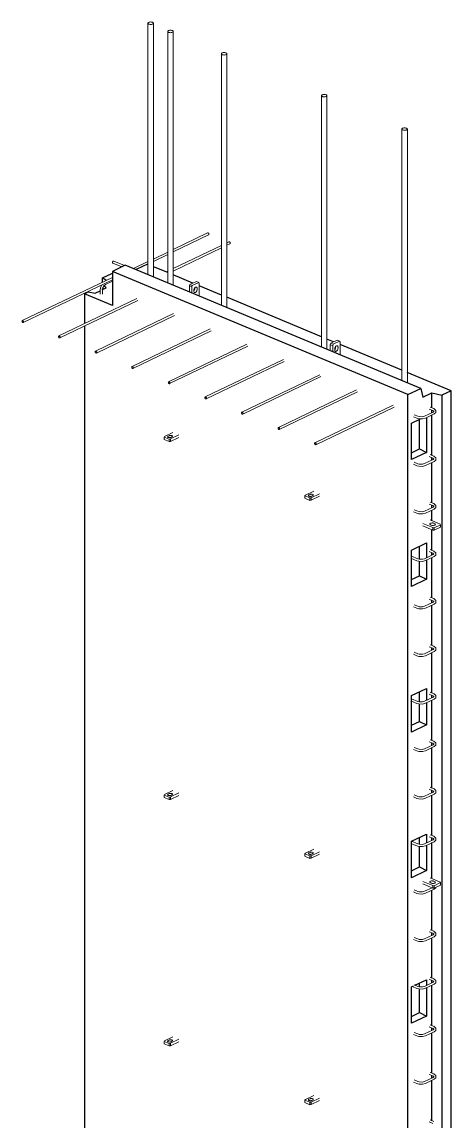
# Model space of a CAD drawing. Header units: millimetres. Extents: x -2992 to 12519, y 1067 to 20613.
# Drawn here: x -1583 to -1, y 5197 to 9247 of the extents above; entities that cross this region are included whole.
import ezdxf

# ---------------------------------------------------------------- set-up
doc = ezdxf.new("R2010")
doc.units = ezdxf.units.MM
for name, color, linetype, lineweight in [('A-GENM', 13, 'Continuous', 18), ('A-WALL', 113, 'Continuous', 25), ('S-RBAR', 171, 'Continuous', 18)]:
    doc.layers.add(name, color=color, linetype=linetype, lineweight=lineweight)

# ---------------------------------------------------------------- blocks, each defined once
blk = doc.blocks.new('Rebar Bar - Part 1814174108-431004-3D Ortho')
at = {"layer": 'S-RBAR'}
for p, q in [((15039.1, 8975.8), (15039.1, 8049.4)), ((15059.1, 8041.1), (15059.1, 8975.8))]:
    blk.add_line(p, q, dxfattribs=at)
for points in [[(15041.8, 8978.9, 0), (15040.3, 8977.9, 0), (15039.4, 8976.9, 0), (15039.1, 8975.7, 0), (15039.5, 8974.5, 0), (15040.6, 8973.5, 0), (15042.3, 8972.6, 0), (15044.4, 8971.9, 0), (15046.9, 8971.5, 0), (15049.5, 8971.4, 0), (15052, 8971.6, 0), (15054.4, 8972.1, 0), (15056.4, 8972.8, 0)], [(15056.4, 8972.8, 0), (15057.9, 8973.7, 0), (15058.9, 8974.8, 0), (15059.1, 8976, 0), (15058.7, 8977.2, 0), (15057.6, 8978.2, 0), (15055.9, 8979.1, 0), (15053.8, 8979.8, 0), (15051.4, 8980.2, 0), (15048.8, 8980.3, 0), (15046.2, 8980.1, 0), (15043.8, 8979.6, 0), (15041.8, 8978.9, 0)]]:
    blk.add_polyline3d(points, dxfattribs=at)
blk = doc.blocks.new('Rebar Bar - Part 3166313199-431004-3D Ortho')
at = {"layer": 'S-RBAR'}
for p, q in [((15436.4, 7820.6), (15449.7, 7815.1)), ((15452.8, 7822.5), (15439.4, 7828))]:
    blk.add_line(p, q, dxfattribs=at)
blk = doc.blocks.new('Rebar Bar - Part 2227165887-431004-3D Ortho')
at = {"layer": 'S-RBAR'}
for points in [[(15453.9, 7802.5, 0), (15460.2, 7807.6, 0), (15460.7, 7815.9, 0), (15454.7, 7821.5, 0), (15452.8, 7822.5, 0)], [(15450.5, 7809.7, 0), (15453.6, 7812.1, 0), (15453.2, 7812.8, 0), (15449.7, 7815.1, 0)]]:
    blk.add_polyline3d(points, dxfattribs=at)
blk = doc.blocks.new('Rebar Bar - Part 981547073-431004-3D Ortho')
at = {"layer": 'S-RBAR'}
for p, q in [((15450.5, 7809.7), (15419.1, 7794.7)), ((15422.6, 7787.5), (15453.9, 7802.5))]:
    blk.add_line(p, q, dxfattribs=at)
blk = doc.blocks.new('Rebar Bar - Part 2227165887-V1-3D Ortho')
at = {"layer": 'S-RBAR'}
for points in [[(15422.6, 7787.5, 0), (15411.3, 7784.5, 0), (15397.8, 7785, 0), (15391, 7786.9, 0)], [(15419.1, 7794.7, 0), (15410.7, 7792.5, 0), (15399.5, 7792.8, 0), (15394.1, 7794.3, 0)]]:
    blk.add_polyline3d(points, dxfattribs=at)
blk = doc.blocks.new('Rebar Bar - Part 3131074535-431004-3D Ortho')
at = {"layer": 'S-RBAR'}
for p, q in [((15377.7, 7792.5), (15391, 7786.9)), ((15394.1, 7794.3), (15380.8, 7799.9))]:
    blk.add_line(p, q, dxfattribs=at)
blk = doc.blocks.new('Rebar Bar - Part 3131074535-V2-3D Ortho')
at = {"layer": 'S-RBAR'}
for p, q in [((15394.1, 7269), (15371.3, 7278.5)), ((15371.3, 7269.8), (15391, 7261.6))]:
    blk.add_line(p, q, dxfattribs=at)
blk = doc.blocks.new('Rebar Bar - Part 3131074535-V3-3D Ortho')
at = {"layer": 'S-RBAR'}
for p, q in [((15377.7, 6391.5), (15391, 6386)), ((15394.1, 6393.4), (15380.9, 6398.9))]:
    blk.add_line(p, q, dxfattribs=at)
blk = doc.blocks.new('Rebar Bar - Part 2227165887-V4-3D Ortho')
at = {"layer": 'S-RBAR'}
blk.add_polyline3d([(15453.9, 6051.3, 0), (15460.2, 6056.5, 0), (15460.3, 6058, 0)], dxfattribs=at)
blk = doc.blocks.new('Rebar Bar - Part 981547073-V5-3D Ortho')
at = {"layer": 'S-RBAR'}
for p, q in [((15446.6, 6056.7), (15419.1, 6043.5)), ((15422.6, 6036.3), (15453.9, 6051.3))]:
    blk.add_line(p, q, dxfattribs=at)
blk = doc.blocks.new('Rebar Bar - Part 3131074535-V6-3D Ortho')
at = {"layer": 'S-RBAR'}
for p, q in [((15374, 5692.6), (15391, 5685.5)), ((15394.1, 5692.9), (15380.8, 5698.4))]:
    blk.add_line(p, q, dxfattribs=at)
blk = doc.blocks.new('Rebar Bar - Part 3166313199-V7-3D Ortho')
at = {"layer": 'S-RBAR'}
for p, q in [((15452.8, 5545.9), (15439.2, 5551.6)), ((15436.4, 5544.1), (15449.7, 5538.5))]:
    blk.add_line(p, q, dxfattribs=at)
blk = doc.blocks.new('RR spread anchor face based - RR-SA-2_5-150-1726819-3D Ortho')
at = {"layer": 'A-GENM'}
for p, q in [((14460.1, 7719.6), (14458.5, 7717.2)), ((14458.5, 7717.2), (14476.8, 7709.6)), ((14458.5, 7717.2), (14458.5, 7708.3)), ((14476.8, 7700.6), (14458.5, 7708.3)), ((14490.8, 7734.3), (14460.1, 7719.6)), ((14473.1, 7720.6), (14477.2, 7722.6)), ((14476.8, 7709.6), (14482, 7710.5)), ((14476.8, 7709.6), (14476.8, 7700.6)), ((14482, 7701.5), (14476.8, 7700.6)), ((14482, 7710.5), (14512.7, 7725.2)), ((14512.7, 7716.2), (14482, 7701.5)), ((14482, 7710.5), (14482, 7701.5)), ((14487.4, 7718.3), (14483.3, 7716.3))]:
    blk.add_line(p, q, dxfattribs=at)
for points in [[(14483.3, 7716.3, 0), (14481.9, 7715.8, 0), (14480.3, 7715.5, 0), (14478.5, 7715.3, 0), (14476.6, 7715.4, 0), (14474.9, 7715.7, 0), (14473.4, 7716.2, 0), (14472.3, 7716.8, 0), (14471.5, 7717.6, 0), (14471.2, 7718.4, 0)], [(14471.4, 7719.2, 0), (14472, 7719.9, 0), (14473.1, 7720.6, 0)], [(14477.2, 7722.6, 0), (14478.6, 7723.1, 0), (14480.3, 7723.4, 0), (14482.1, 7723.6, 0), (14483.9, 7723.5, 0), (14485.6, 7723.2, 0), (14487.1, 7722.7, 0), (14488.2, 7722.1, 0), (14489, 7721.3, 0), (14489.3, 7720.5, 0), (14489.1, 7719.7, 0), (14488.5, 7719, 0), (14487.4, 7718.3, 0)]]:
    blk.add_polyline3d(points, dxfattribs=at)
blk = doc.blocks.new('RR spread anchor face based - RR-SA-3_0-200-1726827-3D Ortho')
at = {"layer": 'A-GENM'}
for p, q in [((15476.1, 7397), (15439.5, 7412.2)), ((15412.2, 7399.1), (15448.8, 7383.9)), ((15448.8, 7374.9), (15412.2, 7390.2)), ((15443.7, 7392.8), (15440.7, 7394)), ((15448.8, 7383.9), (15454.2, 7383.2)), ((15448.8, 7374.9), (15448.8, 7383.9)), ((15454.2, 7374.2), (15448.8, 7374.9)), ((15453, 7399.9), (15455.9, 7398.7)), ((15454.2, 7383.2), (15478, 7394.6)), ((15478, 7385.7), (15454.2, 7374.2)), ((15454.2, 7374.2), (15454.2, 7383.2)), ((15478, 7394.6), (15476.1, 7397)), ((15478, 7385.7), (15478, 7394.6))]:
    blk.add_line(p, q, dxfattribs=at)
for points in [[(15440.7, 7394, 0), (15439.2, 7394.8, 0), (15438.3, 7395.8, 0), (15437.9, 7396.8, 0)], [(15438.1, 7397.8, 0), (15438.9, 7398.8, 0), (15440.3, 7399.7, 0), (15442.1, 7400.3, 0), (15444.2, 7400.8, 0), (15446.6, 7401, 0), (15448.9, 7400.9, 0), (15451.1, 7400.5, 0), (15453, 7399.9, 0)], [(15455.9, 7398.7, 0), (15457.4, 7397.8, 0), (15458.4, 7396.9, 0), (15458.8, 7395.9, 0), (15458.6, 7394.8, 0), (15457.7, 7393.8, 0), (15456.4, 7393, 0), (15454.6, 7392.3, 0), (15452.4, 7391.9, 0), (15450.1, 7391.7, 0), (15447.8, 7391.8, 0), (15445.6, 7392.2, 0), (15443.7, 7392.8, 0)], [(15450.1, 7391.7, 0), (15448.9, 7391.9, 0), (15446.6, 7392, 0)]]:
    blk.add_polyline3d(points, dxfattribs=at)
blk = doc.blocks.new('Rebar Bar - Part 1386382727-431004-3D Ortho')
at = {"layer": 'S-RBAR'}
for p, q in [((15335.4, 8852.3), (15335.4, 7925.9)), ((15355.4, 7917.6), (15355.4, 8852.3))]:
    blk.add_line(p, q, dxfattribs=at)
for points in [[(15338.1, 8855.4, 0), (15336.6, 8854.4, 0), (15335.7, 8853.3, 0), (15335.4, 8852.2, 0), (15335.8, 8851, 0), (15336.9, 8850, 0), (15338.6, 8849.1, 0), (15340.7, 8848.4, 0), (15343.2, 8848, 0), (15345.8, 8847.9, 0), (15348.3, 8848.1, 0), (15350.7, 8848.5, 0), (15352.7, 8849.3, 0)], [(15352.7, 8849.3, 0), (15354.2, 8850.2, 0), (15355.1, 8851.3, 0), (15355.4, 8852.5, 0), (15355, 8853.6, 0), (15353.9, 8854.7, 0), (15352.2, 8855.6, 0), (15350.1, 8856.3, 0), (15347.6, 8856.7, 0), (15345.1, 8856.8, 0), (15342.5, 8856.6, 0), (15340.1, 8856.1, 0), (15338.1, 8855.4, 0)]]:
    blk.add_polyline3d(points, dxfattribs=at)
blk = doc.blocks.new('Rebar Bar - Part 125078147-431004-3D Ortho')
at = {"layer": 'S-RBAR'}
for p, q in [((14399, 9242.7), (14399, 8316.3)), ((14419, 8307.9), (14419, 9242.7))]:
    blk.add_line(p, q, dxfattribs=at)
for points in [[(14401.6, 9245.7, 0), (14400.1, 9244.8, 0), (14399.2, 9243.7, 0), (14399, 9242.5, 0), (14399.4, 9241.4, 0), (14400.5, 9240.3, 0), (14402.1, 9239.4, 0), (14404.3, 9238.7, 0), (14406.7, 9238.3, 0), (14409.3, 9238.2, 0), (14411.9, 9238.4, 0), (14414.3, 9238.9, 0), (14416.3, 9239.6, 0)], [(14416.3, 9239.6, 0), (14417.8, 9240.6, 0), (14418.7, 9241.7, 0), (14419, 9242.8, 0), (14418.5, 9244, 0), (14417.4, 9245.1, 0), (14415.8, 9246, 0), (14413.7, 9246.6, 0), (14411.2, 9247, 0), (14408.6, 9247.2, 0), (14406, 9247, 0), (14403.7, 9246.5, 0), (14401.6, 9245.7, 0)]]:
    blk.add_polyline3d(points, dxfattribs=at)
blk = doc.blocks.new('Rebar Bar - Part 2117859540-431004-3D Ortho')
at = {"layer": 'S-RBAR'}
for p, q in [((14267.9, 8305.9), (13935.7, 8146.5)), ((13939.1, 8139.3), (14267.9, 8297.1))]:
    blk.add_line(p, q, dxfattribs=at)
for points in [[(13940.3, 8141.6, 0), (13940.2, 8142.6, 0), (13939.9, 8143.6, 0), (13939.5, 8144.5, 0), (13938.9, 8145.4, 0), (13938.2, 8146, 0), (13937.4, 8146.4, 0), (13936.6, 8146.6, 0), (13935.9, 8146.6, 0), (13935.3, 8146.3, 0), (13934.9, 8145.7, 0), (13934.6, 8145, 0), (13934.5, 8144.1, 0)], [(13934.5, 8144.1, 0), (13934.6, 8143.1, 0), (13934.9, 8142.1, 0), (13935.3, 8141.2, 0), (13935.9, 8140.4, 0), (13936.6, 8139.7, 0), (13937.4, 8139.3, 0), (13938.2, 8139.1, 0), (13938.9, 8139.2, 0), (13939.5, 8139.5, 0), (13939.9, 8140, 0), (13940.2, 8140.8, 0), (13940.3, 8141.6, 0)]]:
    blk.add_polyline3d(points, dxfattribs=at)
blk = doc.blocks.new('Rebar Bar - Part 2117859540-V11-3D Ortho')
at = {"layer": 'S-RBAR'}
for p, q in [((14358.6, 8228.5), (14070.6, 8090.2)), ((14074, 8083), (14362.1, 8221.3))]:
    blk.add_line(p, q, dxfattribs=at)
for points in [[(14075.2, 8085.4, 0), (14075.1, 8086.4, 0), (14074.8, 8087.4, 0), (14074.4, 8088.3, 0), (14073.8, 8089.1, 0), (14073, 8089.8, 0), (14072.3, 8090.2, 0), (14071.5, 8090.4, 0), (14070.8, 8090.3, 0), (14070.2, 8090, 0), (14069.8, 8089.5, 0), (14069.5, 8088.7, 0), (14069.4, 8087.9, 0)], [(14069.4, 8087.9, 0), (14069.5, 8086.9, 0), (14069.8, 8085.9, 0), (14070.2, 8085, 0), (14070.8, 8084.1, 0), (14071.5, 8083.5, 0), (14072.3, 8083.1, 0), (14073, 8082.9, 0), (14073.8, 8082.9, 0), (14074.4, 8083.2, 0), (14074.8, 8083.8, 0), (14075.1, 8084.5, 0), (14075.2, 8085.4, 0)]]:
    blk.add_polyline3d(points, dxfattribs=at)
blk = doc.blocks.new('Rebar Bar - Part 2117859540-V12-3D Ortho')
at = {"layer": 'S-RBAR'}
for p, q in [((14493.5, 8172.3), (14205.4, 8034)), ((14208.9, 8026.8), (14497.1, 8165.2))]:
    blk.add_line(p, q, dxfattribs=at)
for points in [[(14210.1, 8029.2, 0), (14210, 8030.2, 0), (14209.7, 8031.1, 0), (14209.2, 8032.1, 0), (14208.6, 8032.9, 0), (14207.9, 8033.5, 0), (14207.2, 8034, 0), (14206.4, 8034.2, 0), (14205.7, 8034.1, 0), (14205.1, 8033.8, 0), (14204.6, 8033.3, 0), (14204.4, 8032.5, 0), (14204.3, 8031.6, 0)], [(14204.3, 8031.6, 0), (14204.4, 8030.7, 0), (14204.6, 8029.7, 0), (14205.1, 8028.7, 0), (14205.7, 8027.9, 0), (14206.4, 8027.3, 0), (14207.2, 8026.8, 0), (14207.9, 8026.6, 0), (14208.6, 8026.7, 0), (14209.2, 8027, 0), (14209.7, 8027.6, 0), (14210, 8028.3, 0), (14210.1, 8029.2, 0)]]:
    blk.add_polyline3d(points, dxfattribs=at)
blk = doc.blocks.new('Rebar Bar - Part 551789145-431004-3D Ortho')
at = {"layer": 'S-RBAR'}
for p, q in [((14222.8, 8259.1), (14222.8, 8244.4)), ((14230.8, 8244.4), (14230.8, 8259.1))]:
    blk.add_line(p, q, dxfattribs=at)
blk = doc.blocks.new('Rebar Bar - Part 2227165887-V13-3D Ortho')
at = {"layer": 'S-RBAR'}
for points in [[(14229.3, 8278.6, 0), (14223.8, 8267.1, 0), (14222.8, 8259.1, 0)], [(14242.1, 8279.9, 0), (14235.7, 8274.1, 0), (14231.3, 8263.8, 0), (14230.8, 8259.1, 0)]]:
    blk.add_polyline3d(points, dxfattribs=at)
blk = doc.blocks.new('Rebar Bar - Part 2554728756-431004-3D Ortho')
at = {"layer": 'S-RBAR'}
for p, q in [((14619.1, 8469.8), (14492.1, 8408.8)), ((14492.1, 8399.9), (14622.5, 8462.6)), ((14472.1, 8399.2), (14418.9, 8373.7)), ((14418.9, 8364.8), (14472.1, 8390.3)), ((14399, 8364.1), (14345.6, 8338.5)), ((14397.4, 8354.5), (14399, 8355.2)), ((14242.1, 8279.9), (14267.9, 8292.3))]:
    blk.add_line(p, q, dxfattribs=at)
for points in [[(14619.1, 8469.8, 0), (14619.3, 8469.9, 0), (14620.1, 8469.9, 0), (14620.8, 8469.7, 0), (14621.6, 8469.3, 0), (14622.3, 8468.6, 0), (14622.9, 8467.8, 0), (14623.3, 8466.9, 0), (14623.6, 8465.9, 0), (14623.7, 8464.9, 0)], [(14623.7, 8464.9, 0), (14623.6, 8464.1, 0), (14623.3, 8463.3, 0), (14622.9, 8462.8, 0), (14622.3, 8462.4, 0)]]:
    blk.add_polyline3d(points, dxfattribs=at)
blk = doc.blocks.new('Rebar Bar - Part 2554728756-V14-3D Ortho')
at = {"layer": 'S-RBAR'}
for p, q in [((14697.8, 8436.9), (14689.6, 8433)), ((14689.6, 8424.2), (14701.3, 8429.7)), ((14669.7, 8423.4), (14492.1, 8338.2)), ((14492.1, 8329.3), (14669.7, 8414.6)), ((14472.1, 8328.6), (14466.3, 8325.8))]:
    blk.add_line(p, q, dxfattribs=at)
for points in [[(14697.8, 8436.9, 0), (14698.1, 8437, 0), (14698.8, 8437.1, 0), (14699.5, 8436.9, 0), (14700.3, 8436.5, 0), (14701, 8435.8, 0), (14701.6, 8435, 0), (14702.1, 8434.1, 0), (14702.4, 8433.1, 0), (14702.5, 8432.1, 0)], [(14702.5, 8432.1, 0), (14702.4, 8431.2, 0), (14702.1, 8430.5, 0), (14701.6, 8429.9, 0), (14701, 8429.6, 0)]]:
    blk.add_polyline3d(points, dxfattribs=at)
blk = doc.blocks.new('Rebar Bar - Part 3790471008-431004-3D Ortho')
at = {"layer": 'S-RBAR'}
for p, q in [((14269.5, 8358.4), (14302.4, 8344.7)), ((14312.1, 8349.3), (14272.6, 8365.8))]:
    blk.add_line(p, q, dxfattribs=at)
for points in [[(14268.3, 8360.8, 0), (14268.4, 8361.7, 0), (14268.7, 8362.7, 0), (14269.1, 8363.7, 0), (14269.7, 8364.5, 0), (14270.4, 8365.2, 0), (14271.1, 8365.7, 0), (14271.8, 8365.9, 0), (14272.4, 8365.8, 0), (14272.6, 8365.8, 0)], [(14269.7, 8358.3, 0), (14269.1, 8358.6, 0), (14268.7, 8359.2, 0), (14268.4, 8359.9, 0), (14268.3, 8360.8, 0)]]:
    blk.add_polyline3d(points, dxfattribs=at)
blk = doc.blocks.new('RR spread anchor face based - RR-SA-4_0-180-1726831-3D Ortho')
at = {"layer": 'A-GENM'}
for p, q in [((14551.9, 8274.5), (14553.6, 8279.8)), ((14551.9, 8252.5), (14551.9, 8274.5)), ((14560.7, 8270.9), (14551.9, 8274.5)), ((14553.6, 8279.8), (14577.5, 8291.3)), ((14553.6, 8279.8), (14562.4, 8276.2)), ((14562.4, 8276.2), (14560.7, 8270.9)), ((14560.7, 8270.9), (14560.7, 8248.8)), ((14586.2, 8287.6), (14562.4, 8276.2)), ((14571.7, 8265), (14571.7, 8267.9)), ((14577.5, 8291.3), (14586.2, 8287.6)), ((14580.4, 8264.9), (14580.4, 8261.3)), ((14587.9, 8284), (14586.2, 8287.6)), ((14587.9, 8237.5), (14587.9, 8284)), ((14568.2, 8255.4), (14568.2, 8259))]:
    blk.add_line(p, q, dxfattribs=at)
for points in [[(14568.2, 8259, 0), (14568.4, 8261.2, 0), (14569, 8263.4, 0), (14570, 8265.5, 0), (14571.2, 8267.4, 0), (14572.7, 8268.9, 0), (14574.3, 8270, 0), (14575.9, 8270.5, 0), (14577.4, 8270.4, 0)], [(14568.6, 8256.5, 0), (14569.9, 8258.4, 0), (14570.8, 8260.5, 0), (14571.5, 8262.8, 0), (14571.7, 8265, 0)], [(14577.8, 8270.2, 0), (14578.6, 8269.7, 0), (14579.6, 8268.5, 0), (14580.2, 8266.9, 0), (14580.4, 8264.9, 0)], [(14580.4, 8261.3, 0), (14580.2, 8259.1, 0), (14579.6, 8256.9, 0), (14578.6, 8254.8, 0), (14577.4, 8252.9, 0), (14575.9, 8251.3, 0), (14574.3, 8250.3, 0), (14572.7, 8249.8, 0), (14571.2, 8249.9, 0), (14570, 8250.6, 0), (14569, 8251.8, 0), (14568.4, 8253.4, 0), (14568.2, 8255.4, 0)]]:
    blk.add_polyline3d(points, dxfattribs=at)

msp = doc.modelspace()

# ---------------------------------------------------------------- linework, layer by layer
at = {"layer": 'A-WALL'}
for p, q in [((-1201.7, 8351), (-1249.4, 8328.1)), ((-111.9, 7896.7), (-1201.7, 8351)), ((-1119.9, 8354.5), (-1161.8, 8334.4)), ((-1118.3, 8353.8), (-1119.9, 8354.5)), ((-1045.2, 8323.4), (-1098.1, 8345.4)), ((-1285.9, 8303.7), (-1251.8, 8320.1)), ((-1285.9, 8288.4), (-1285.9, 8303.7)), ((-1272.8, 8294.7), (-1285.9, 8303.7)), ((-1251.8, 8320.1), (-1249.4, 8320.1)), ((-159.6, 7873.8), (-1249.4, 8328.1)), ((-1249.4, 8328.1), (-1249.4, 8202.9)), ((-953, 8284.9), (-1025.2, 8315)), ((-1286.4, 8260.8), (-1272.4, 8267.5)), ((-1285.9, 8261), (-1285.9, 8264.1)), ((-1283.9, 8262), (-1283.9, 8270)), ((-1272.4, 8267.5), (-1280.7, 8275.4)), ((-847.6, 8241), (-929.4, 8275.1)), ((-1352.1, 8245.7), (-1338.5, 8252.2)), ((-1249.4, 8202.9), (-1352.1, 8245.7)), ((-1352.1, 8245.7), (-1352.1, 8135.6)), ((-1338.5, 8252.2), (-1313.3, 8247.9)), ((-1313.3, 8247.9), (-1294.5, 8256.9)), ((-478.2, 8087), (-827.6, 8232.7)), ((-1352.1, 8126.9), (-1352.1, 3814.1)), ((-433.6, 8068.4), (-458.2, 8078.7)), ((-181.9, 7963.5), (-409.9, 8058.6)), ((-0.8, 7888), (-162, 7955.2)), ((-159.6, 7873.8), (-111.9, 7896.7)), ((-159.6, 3317), (-159.6, 7873.8)), ((-111.9, 7896.7), (-105.1, 7864.2)), ((-105.1, 7864.2), (-71, 7880.6)), ((-71, 7825.1), (-71, 7880.6)), ((-71, 7880.6), (-34.9, 7871.7)), ((-0.8, 7888), (-34.9, 7871.7)), ((-34.9, 7871.7), (-34.9, 3350.6)), ((-0.8, 3367), (-0.8, 7888)), ((-146, 7768.6), (-113, 7784.4)), ((-116.5, 7673.9), (-116.5, 7782.7)), ((-91.4, 7789.1), (-91.4, 7660.6)), ((-71, 7807.7), (-71, 7816.5)), ((-71, 7650), (-71, 7798.9)), ((-146, 7634.4), (-146, 7768.6)), ((-146, 7659.7), (-116.5, 7673.9)), ((-91.4, 7660.6), (-146, 7634.4)), ((-116.5, 7673.9), (-91.4, 7660.6)), ((-71, 7632.6), (-71, 7641.4)), ((-71, 7475.2), (-71, 7623.8)), ((-71, 7457.5), (-71, 7466.3)), ((-71, 7409.4), (-71, 7448.7)), ((-71, 7299.8), (-71, 7376)), ((-146, 7301.2), (-91.4, 7327.4)), ((-146, 7167.1), (-146, 7301.2)), ((-116.5, 7267.5), (-116.5, 7315.4)), ((-91.4, 7327.4), (-91.4, 7272.5)), ((-71, 7282.3), (-71, 7291.2)), ((-116.5, 7206.6), (-116.5, 7259.3)), ((-91.4, 7263.8), (-91.4, 7193.3)), ((-71, 7124.6), (-71, 7273.6)), ((-146, 7192.4), (-116.5, 7206.6)), ((-91.4, 7193.3), (-146, 7167.1)), ((-116.5, 7206.6), (-91.4, 7193.3)), ((-71, 7107.2), (-71, 7116.1)), ((-71, 6949.5), (-71, 7098.4)), ((-71, 6932.1), (-71, 6941)), ((-71, 6774.4), (-71, 6923.3)), ((-146, 6764.6), (-91.4, 6790.8)), ((-146, 6630.5), (-146, 6764.6)), ((-116.5, 6742.4), (-116.5, 6778.8)), ((-91.4, 6790.8), (-91.4, 6747.1)), ((-71, 6757), (-71, 6765.8)), ((-116.5, 6669.9), (-116.5, 6734)), ((-91.4, 6738.4), (-91.4, 6656.6)), ((-71, 6599.3), (-71, 6748.2)), ((-146, 6655.8), (-116.5, 6669.9)), ((-91.4, 6656.6), (-146, 6630.5)), ((-116.5, 6669.9), (-91.4, 6656.6)), ((-71, 6582.1), (-71, 6590.7)), ((-71, 6424.2), (-71, 6573.1)), ((-71, 6406.8), (-71, 6415.6)), ((-71, 6249.1), (-71, 6398)), ((-146, 6228), (-91.4, 6254.2)), ((-116.5, 6216.8), (-116.5, 6242.1)), ((-91.4, 6254.2), (-91.4, 6221.8)), ((-71, 6231.6), (-71, 6240.5)), ((-146, 6093.8), (-146, 6228)), ((-116.5, 6133.3), (-116.5, 6208.6)), ((-91.4, 6213.1), (-91.4, 6120)), ((-71, 6090.2), (-71, 6222.8)), ((-146, 6119.2), (-116.5, 6133.3)), ((-91.4, 6120), (-146, 6093.8)), ((-116.5, 6133.3), (-91.4, 6120)), ((-71, 5898.8), (-71, 6047.7)), ((-71, 5881.4), (-71, 5890.2)), ((-71, 5723.7), (-71, 5872.2)), ((-133.7, 5697.3), (-91.4, 5717.6)), ((-91.4, 5717.6), (-91.4, 5696.4)), ((-71, 5706.3), (-71, 5715.1)), ((-146, 5691.4), (-138.7, 5694.8)), ((-146, 5557.2), (-146, 5691.4)), ((-116.5, 5691.4), (-116.5, 5705.5)), ((-116.5, 5596.7), (-116.5, 5683.2)), ((-91.4, 5687.7), (-91.4, 5583.4)), ((-71, 5548.6), (-71, 5697.5)), ((-146, 5582.6), (-116.5, 5596.7)), ((-116.5, 5596.7), (-91.4, 5583.4)), ((-91.4, 5583.4), (-146, 5557.2)), ((-71, 5531.2), (-71, 5540)), ((-71, 5373.5), (-71, 5522.4)), ((-71, 5356), (-71, 5364.9)), ((-71, 5198.3), (-71, 5347.3))]:
    msp.add_line(p, q, dxfattribs=at)

# ---------------------------------------------------------------- block references
at = {"layer": 'A-GENM'}
for name, p in [('RR spread anchor face based - RR-SA-4_0-180-1726831-3D Ortho', (-15517.3, 0)), ('RR spread anchor face based - RR-SA-4_0-180-1726831-3D Ortho', (-14997.9, -216.5)), ('RR spread anchor face based - RR-SA-2_5-150-1726819-3D Ortho', (-15517.3, 0)), ('RR spread anchor face based - RR-SA-2_5-150-1726819-3D Ortho', (-14997.9, -216.5)), ('RR spread anchor face based - RR-SA-3_0-200-1726827-3D Ortho', (-15517.3, 0)), ('RR spread anchor face based - RR-SA-2_5-150-1726819-3D Ortho', (-15517.3, -1319.2)), ('RR spread anchor face based - RR-SA-2_5-150-1726819-3D Ortho', (-14997.9, -1535.7)), ('RR spread anchor face based - RR-SA-3_0-200-1726827-3D Ortho', (-15517.3, -1319.2)), ('RR spread anchor face based - RR-SA-2_5-150-1726819-3D Ortho', (-15517.3, -2227.1)), ('RR spread anchor face based - RR-SA-2_5-150-1726819-3D Ortho', (-14997.9, -2443.6))]:
    msp.add_blockref(name, p, dxfattribs=at)
at = {"layer": 'S-RBAR'}
for name, p in [('Rebar Bar - Part 125078147-431004-3D Ortho', (-15517.3, 0)), ('Rebar Bar - Part 1814174108-431004-3D Ortho', (-16084.3, 236.3)), ('Rebar Bar - Part 1814174108-431004-3D Ortho', (-15886.7, 154)), ('Rebar Bar - Part 1814174108-431004-3D Ortho', (-15517.3, 0)), ('Rebar Bar - Part 1386382727-431004-3D Ortho', (-15517.3, 0)), ('Rebar Bar - Part 2554728756-431004-3D Ortho', (-15517.3, 0)), ('Rebar Bar - Part 2554728756-V14-3D Ortho', (-15517.3, 0)), ('Rebar Bar - Part 3790471008-431004-3D Ortho', (-15517.3, 0)), ('Rebar Bar - Part 2117859540-431004-3D Ortho', (-15517.3, 0)), ('Rebar Bar - Part 2227165887-V13-3D Ortho', (-15517.3, 0)), ('Rebar Bar - Part 2117859540-V11-3D Ortho', (-15517.3, 0)), ('Rebar Bar - Part 551789145-431004-3D Ortho', (-15517.3, 0)), ('Rebar Bar - Part 2117859540-V12-3D Ortho', (-15517.3, 0)), ('Rebar Bar - Part 2117859540-V11-3D Ortho', (-15247.5, -112.5)), ('Rebar Bar - Part 2117859540-V11-3D Ortho', (-15112.6, -168.7)), ('Rebar Bar - Part 2117859540-V11-3D Ortho', (-14977.7, -224.9)), ('Rebar Bar - Part 2117859540-V11-3D Ortho', (-14842.9, -281.1)), ('Rebar Bar - Part 2117859540-V11-3D Ortho', (-14708, -337.4)), ('Rebar Bar - Part 2117859540-V11-3D Ortho', (-14573.1, -393.6)), ('Rebar Bar - Part 3166313199-431004-3D Ortho', (-15517.3, 0)), ('Rebar Bar - Part 2227165887-431004-3D Ortho', (-15517.3, 0)), ('Rebar Bar - Part 3131074535-431004-3D Ortho', (-15517.3, 0)), ('Rebar Bar - Part 2227165887-V1-3D Ortho', (-15517.3, 0)), ('Rebar Bar - Part 981547073-431004-3D Ortho', (-15517.3, 0)), ('Rebar Bar - Part 3131074535-431004-3D Ortho', (-15517.3, -175.1)), ('Rebar Bar - Part 2227165887-V1-3D Ortho', (-15517.3, -175.1)), ('Rebar Bar - Part 981547073-431004-3D Ortho', (-15517.3, -175.1)), ('Rebar Bar - Part 3166313199-431004-3D Ortho', (-15517.3, -175.1)), ('Rebar Bar - Part 2227165887-431004-3D Ortho', (-15517.3, -175.1)), ('Rebar Bar - Part 981547073-431004-3D Ortho', (-15517.3, -350.2)), ('Rebar Bar - Part 3166313199-431004-3D Ortho', (-15517.3, -350.2)), ('Rebar Bar - Part 2227165887-431004-3D Ortho', (-15517.3, -350.2)), ('Rebar Bar - Part 3131074535-431004-3D Ortho', (-15517.3, -350.2)), ('Rebar Bar - Part 2227165887-V1-3D Ortho', (-15517.3, -350.2)), ('Rebar Bar - Part 3166313199-431004-3D Ortho', (-15517.3, -525.4)), ('Rebar Bar - Part 2227165887-431004-3D Ortho', (-15517.3, -525.4)), ('Rebar Bar - Part 3131074535-V2-3D Ortho', (-15517.3, 0)), ('Rebar Bar - Part 2227165887-V1-3D Ortho', (-15517.3, -525.4)), ('Rebar Bar - Part 981547073-431004-3D Ortho', (-15517.3, -525.4)), ('Rebar Bar - Part 3131074535-431004-3D Ortho', (-15517.3, -700.5)), ('Rebar Bar - Part 2227165887-V1-3D Ortho', (-15517.3, -700.5)), ('Rebar Bar - Part 981547073-431004-3D Ortho', (-15517.3, -700.5)), ('Rebar Bar - Part 3166313199-431004-3D Ortho', (-15517.3, -700.5)), ('Rebar Bar - Part 2227165887-431004-3D Ortho', (-15517.3, -700.5)), ('Rebar Bar - Part 981547073-431004-3D Ortho', (-15517.3, -875.6)), ('Rebar Bar - Part 3166313199-431004-3D Ortho', (-15517.3, -875.6)), ('Rebar Bar - Part 2227165887-431004-3D Ortho', (-15517.3, -875.6)), ('Rebar Bar - Part 3131074535-431004-3D Ortho', (-15517.3, -875.6)), ('Rebar Bar - Part 2227165887-V1-3D Ortho', (-15517.3, -875.6)), ('Rebar Bar - Part 3166313199-431004-3D Ortho', (-15517.3, -1050.7)), ('Rebar Bar - Part 2227165887-431004-3D Ortho', (-15517.3, -1050.7)), ('Rebar Bar - Part 3131074535-V2-3D Ortho', (-15517.3, -525.4)), ('Rebar Bar - Part 2227165887-V1-3D Ortho', (-15517.3, -1050.7)), ('Rebar Bar - Part 981547073-431004-3D Ortho', (-15517.3, -1050.7)), ('Rebar Bar - Part 3166313199-431004-3D Ortho', (-15517.3, -1225.8)), ('Rebar Bar - Part 3131074535-431004-3D Ortho', (-15517.3, -1225.8)), ('Rebar Bar - Part 2227165887-V1-3D Ortho', (-15517.3, -1225.8)), ('Rebar Bar - Part 981547073-431004-3D Ortho', (-15517.3, -1225.8)), ('Rebar Bar - Part 2227165887-431004-3D Ortho', (-15517.3, -1225.8)), ('Rebar Bar - Part 981547073-431004-3D Ortho', (-15517.3, -1400.9)), ('Rebar Bar - Part 3166313199-431004-3D Ortho', (-15517.3, -1400.9)), ('Rebar Bar - Part 2227165887-431004-3D Ortho', (-15517.3, -1400.9)), ('Rebar Bar - Part 3131074535-V3-3D Ortho', (-15517.3, 0)), ('Rebar Bar - Part 2227165887-V1-3D Ortho', (-15517.3, -1400.9)), ('Rebar Bar - Part 3166313199-431004-3D Ortho', (-15517.3, -1576.1)), ('Rebar Bar - Part 2227165887-431004-3D Ortho', (-15517.3, -1576.1)), ('Rebar Bar - Part 3131074535-V2-3D Ortho', (-15517.3, -1050.7)), ('Rebar Bar - Part 2227165887-V1-3D Ortho', (-15517.3, -1576.1)), ('Rebar Bar - Part 981547073-431004-3D Ortho', (-15517.3, -1576.1)), ('Rebar Bar - Part 3131074535-431004-3D Ortho', (-15517.3, -1751.2)), ('Rebar Bar - Part 2227165887-V1-3D Ortho', (-15517.3, -1751.2)), ('Rebar Bar - Part 981547073-V5-3D Ortho', (-15517.3, 0)), ('Rebar Bar - Part 2227165887-V4-3D Ortho', (-15517.3, 0)), ('Rebar Bar - Part 3131074535-431004-3D Ortho', (-15517.3, -1926.3)), ('Rebar Bar - Part 981547073-431004-3D Ortho', (-15517.3, -1926.3)), ('Rebar Bar - Part 3166313199-431004-3D Ortho', (-15517.3, -1926.3)), ('Rebar Bar - Part 2227165887-431004-3D Ortho', (-15517.3, -1926.3)), ('Rebar Bar - Part 2227165887-V1-3D Ortho', (-15517.3, -1926.3)), ('Rebar Bar - Part 3166313199-431004-3D Ortho', (-15517.3, -2101.4)), ('Rebar Bar - Part 2227165887-431004-3D Ortho', (-15517.3, -2101.4)), ('Rebar Bar - Part 3131074535-V6-3D Ortho', (-15517.3, 0)), ('Rebar Bar - Part 2227165887-V1-3D Ortho', (-15517.3, -2101.4)), ('Rebar Bar - Part 981547073-431004-3D Ortho', (-15517.3, -2101.4)), ('Rebar Bar - Part 3166313199-V7-3D Ortho', (-15517.3, 0)), ('Rebar Bar - Part 3131074535-431004-3D Ortho', (-15517.3, -2276.5)), ('Rebar Bar - Part 2227165887-V1-3D Ortho', (-15517.3, -2276.5)), ('Rebar Bar - Part 981547073-431004-3D Ortho', (-15517.3, -2276.5)), ('Rebar Bar - Part 2227165887-431004-3D Ortho', (-15517.3, -2276.5)), ('Rebar Bar - Part 3131074535-431004-3D Ortho', (-15517.3, -2451.7)), ('Rebar Bar - Part 981547073-431004-3D Ortho', (-15517.3, -2451.7)), ('Rebar Bar - Part 3166313199-431004-3D Ortho', (-15517.3, -2451.7)), ('Rebar Bar - Part 2227165887-431004-3D Ortho', (-15517.3, -2451.7)), ('Rebar Bar - Part 2227165887-V1-3D Ortho', (-15517.3, -2451.7)), ('Rebar Bar - Part 3166313199-431004-3D Ortho', (-15517.3, -2626.8))]:
    msp.add_blockref(name, p, dxfattribs=at)

doc.saveas('drawing.dxf')
